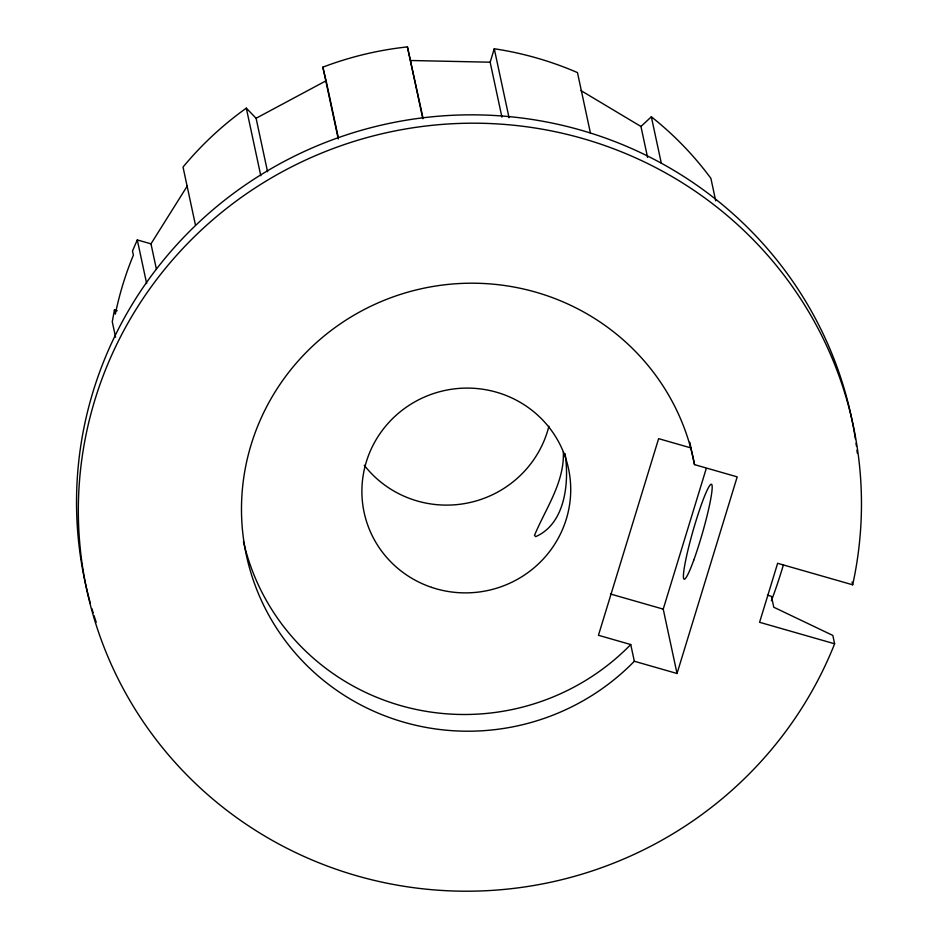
<?xml version="1.0" encoding="UTF-8"?>
<svg xmlns="http://www.w3.org/2000/svg" width="938" height="938" viewBox="0 0 938 938"><rect width="100%" height="100%" fill="white"/><g stroke="black" fill="none" stroke-linecap="round" stroke-linejoin="round"><path stroke-width="1.41" d="M563.363 451.905C564.5 482.718 545.588 508.537 534.484 535.434L535.715 536.63C565.485 523.639 569.436 482.073 565.051 453.57M117.203 310.736L114.448 309.95L112.267 321.734L115.585 337.223M501.924 117.109L490.152 62.201L494.267 48.753A333.142 326.096 -12.1 0 1 577.468 72.589L590.448 133.137M677.025 673.496L737.198 476.867L694.519 464.627A228.626 223.795 -12.1 0 0 383.15 300.735A228.626 223.795 -12.1 0 0 280.943 634.686A228.626 223.795 -12.1 0 0 634.334 661.255L677.025 673.496L663.225 609.125L706.208 468.672M156.412 269.194L150.983 243.845L137.3 239.929L132.504 250.962L133.395 255.136A333.142 326.107 -12.1 0 0 115.339 314.124L114.448 309.95M150.983 243.845L187.389 185.83M647.583 157.455L640.947 126.478L651.347 116.793A333.142 326.096 -12.1 0 1 710.887 178.349L715.717 200.873M267.565 171.771L256.097 118.258L326.119 80.762L322.848 67.161A333.142 326.096 -12.1 0 1 407.42 46.9L423.061 118.235M410.692 60.501L490.152 62.201M694.519 464.627L690.931 447.918L658.628 438.656L598.444 635.284L630.746 644.547L634.334 661.255M852.079 582.017L852.677 584.808L777.637 563.304L759.581 622.293L834.621 643.796L832.827 635.436L773.791 607.238L771.458 596.345L767.472 595.196M610.45 594L663.225 609.125M580.856 90.529L640.947 126.478M195.397 224.803L183.027 167.07A333.142 326.096 -12.1 0 1 246.307 108.151L256.097 118.258M651.347 116.793L661.313 163.259M494.267 48.753L509.053 117.754M407.42 46.9L422.815 118.716M326.119 80.762L338.196 137.089M322.848 67.161L338.243 138.965M246.307 108.151L260.799 175.734M137.3 239.929L146.656 283.581M783.418 564.852A68.556 6.707 -74 0 1 771.364 600.73M630.746 644.547A228.626 223.795 -12.1 0 1 404.724 706.724A228.626 223.795 -12.1 0 1 243.458 541.531M689.782 442.255A228.626 223.795 -12.1 0 1 690.931 447.918M834.621 643.796A391.932 383.642 -12.1 0 1 177.634 765.267A391.932 383.642 -12.1 0 1 369.994 136.772A391.932 383.642 -12.1 0 1 852.677 584.808M90.388 603.345A391.932 383.642 -12.1 0 1 387.535 123.757A391.932 383.642 -12.1 0 1 855.409 439.054M856.019 443.228A391.932 383.642 -12.1 0 1 856.406 446.019M856.933 450.217A391.932 383.642 -12.1 0 1 857.262 453.019M96.204 622.234A391.932 383.642 -12.1 0 1 94.011 615.516M93.179 612.831A391.932 383.642 -12.1 0 1 91.947 608.774M548.894 426.274A104.517 102.301 -12.1 0 1 468.601 502.815A104.517 102.301 -12.1 0 1 364.249 465.248M693.745 560.185A49.374 4.831 -74 0 0 711.766 484.559A49.374 4.831 -74 0 0 687.882 550.383A49.374 4.831 -74 0 0 693.745 560.185M431.609 587.364A104.517 102.301 -12.1 0 0 568.944 470.782A104.517 102.301 -12.1 0 0 398.369 413.318A104.517 102.301 -12.1 0 0 431.609 587.364"/></g></svg>
